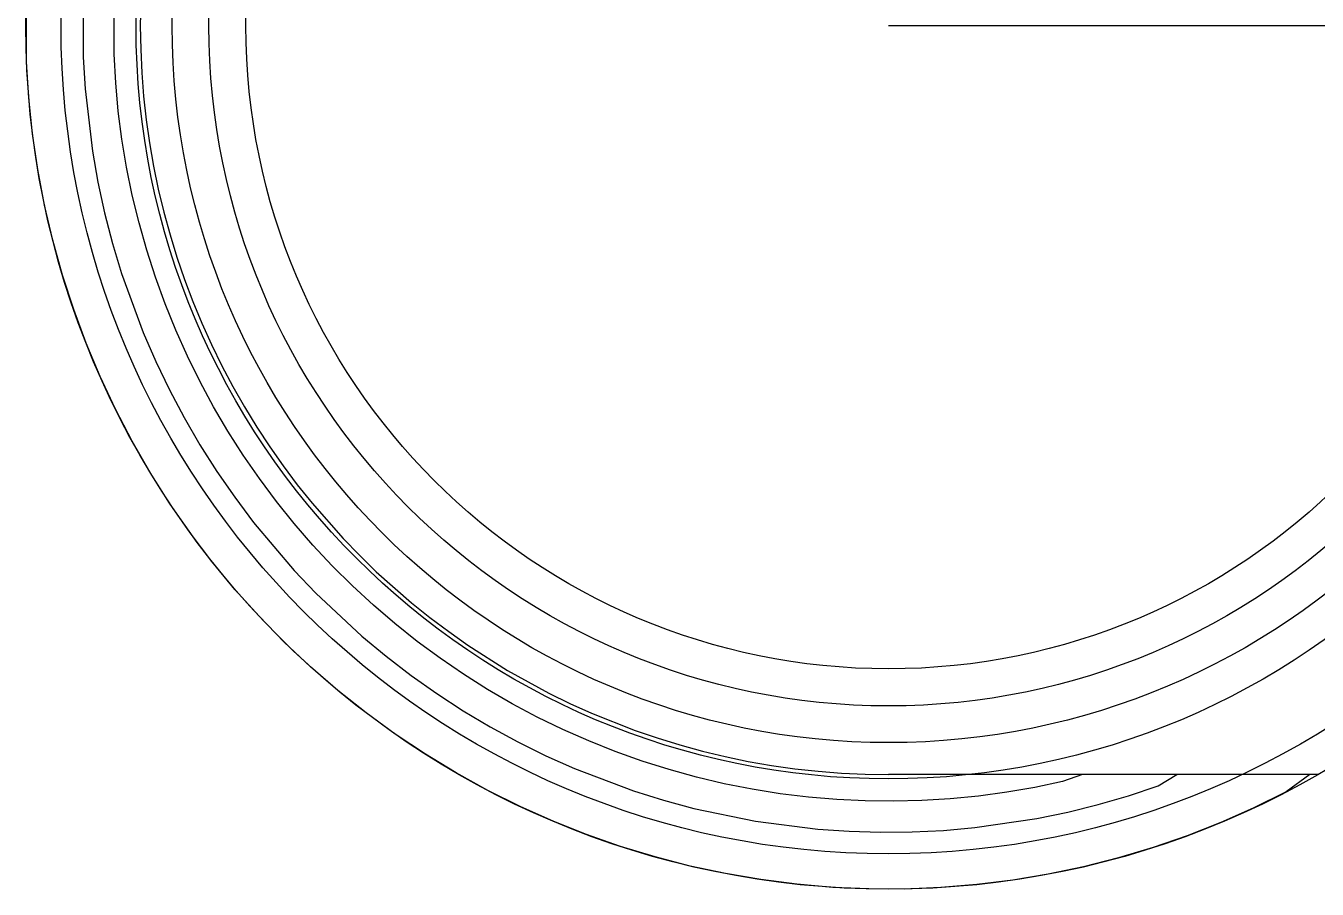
# Model space of a CAD drawing. Header units: millimetres. Extents: x -1292 to 2253, y 326 to 453.
# Drawn here: x 2092.23433 to 2092.271, y 361.79667 to 361.82117 of the extents above; entities that cross this region are included whole.
import ezdxf

# ---------------------------------------------------------------- set-up
doc = ezdxf.new("R2010")
doc.units = ezdxf.units.MM
doc.header["$LTSCALE"] = 0.5
doc.linetypes.add('HIDDENX2', pattern=[0.75, 0.5, -0.25])
doc.layers.add('Eixo', color=4, linetype='HIDDENX2')
doc.layers.add('Esgoto', color=5, linetype='ByLayer')

msp = doc.modelspace()

# ---------------------------------------------------------------- linework, layer by layer
at = {"layer": 'Eixo'}
for p in [(2092.298738, 361.821171), (2092.258828, 361.821171, -0.03906)]:
    msp.add_line(p, (2092.258828, 361.821171), dxfattribs=at)
at = {"layer": 'Esgoto', "color": 2}
for p, q in [((2092.234349, 361.820146), (2092.234349, 361.822195)), ((2092.235959, 361.822064), (2092.235959, 361.820278)), ((2092.236835, 361.820364), (2092.236835, 361.821978)), ((2092.237589, 361.821838), (2092.237578, 361.821171)), ((2092.237578, 361.821171), (2092.237589, 361.820503)), ((2092.234413, 361.819123), (2092.234349, 361.820146)), ((2092.235959, 361.820278), (2092.236011, 361.819386)), ((2092.23688, 361.819558), (2092.236835, 361.820364)), ((2092.237589, 361.820503), (2092.23762, 361.819836)), ((2092.23762, 361.819836), (2092.237672, 361.819171)), ((2092.236954, 361.818754), (2092.23688, 361.819558)), ((2092.23452, 361.818104), (2092.234413, 361.819123)), ((2092.236011, 361.819386), (2092.23622, 361.817613)), ((2092.237672, 361.819171), (2092.237746, 361.818507)), ((2092.237057, 361.817953), (2092.236954, 361.818754)), ((2092.237746, 361.818507), (2092.23784, 361.817846)), ((2092.23467, 361.81709), (2092.23452, 361.818104)), ((2092.237189, 361.817157), (2092.237057, 361.817953)), ((2092.23622, 361.817613), (2092.236376, 361.816733)), ((2092.23784, 361.817846), (2092.237954, 361.817189)), ((2092.234862, 361.816083), (2092.23467, 361.81709)), ((2092.237351, 361.816366), (2092.237189, 361.817157)), ((2092.237954, 361.817189), (2092.23809, 361.816535)), ((2092.236376, 361.816733), (2092.236566, 361.815861)), ((2092.23809, 361.816535), (2092.238246, 361.815886)), ((2092.237542, 361.815582), (2092.237351, 361.816366)), ((2092.235095, 361.815085), (2092.234862, 361.816083)), ((2092.236566, 361.815861), (2092.23679, 361.814996)), ((2092.238246, 361.815886), (2092.238422, 361.815242)), ((2092.237761, 361.814805), (2092.237542, 361.815582)), ((2092.235371, 361.814098), (2092.235095, 361.815085)), ((2092.238422, 361.815242), (2092.238618, 361.814604)), ((2092.23679, 361.814996), (2092.237048, 361.814141)), ((2092.238009, 361.814037), (2092.237761, 361.814805)), ((2092.238618, 361.814604), (2092.238834, 361.813973)), ((2092.235687, 361.813123), (2092.235371, 361.814098)), ((2092.237048, 361.814141), (2092.237662, 361.812464)), ((2092.238284, 361.813278), (2092.238009, 361.814037)), ((2092.238834, 361.813973), (2092.23907, 361.813348)), ((2092.238587, 361.81253), (2092.238284, 361.813278)), ((2092.23907, 361.813348), (2092.239326, 361.812731)), ((2092.236044, 361.812162), (2092.235687, 361.813123)), ((2092.237662, 361.812464), (2092.238018, 361.811645)), ((2092.238918, 361.811794), (2092.238587, 361.81253)), ((2092.239326, 361.812731), (2092.2396, 361.812123)), ((2092.23644, 361.811217), (2092.236044, 361.812162)), ((2092.2396, 361.812123), (2092.239894, 361.811524)), ((2092.239275, 361.81107), (2092.238918, 361.811794)), ((2092.238018, 361.811645), (2092.238406, 361.810841)), ((2092.239894, 361.811524), (2092.240206, 361.810934)), ((2092.236876, 361.81029), (2092.23644, 361.811217)), ((2092.239659, 361.81036), (2092.239275, 361.81107)), ((2092.238406, 361.810841), (2092.238824, 361.810052)), ((2092.240206, 361.810934), (2092.240537, 361.810354)), ((2092.237351, 361.809381), (2092.236876, 361.81029)), ((2092.240068, 361.809664), (2092.239659, 361.81036)), ((2092.240537, 361.810354), (2092.240886, 361.809785)), ((2092.238824, 361.810052), (2092.239273, 361.80928)), ((2092.240503, 361.808984), (2092.240068, 361.809664)), ((2092.240886, 361.809785), (2092.241253, 361.809227)), ((2092.237862, 361.808493), (2092.237351, 361.809381)), ((2092.239273, 361.80928), (2092.239752, 361.808526)), ((2092.241253, 361.809227), (2092.241636, 361.808681)), ((2092.240962, 361.80832), (2092.240503, 361.808984)), ((2092.238411, 361.807627), (2092.237862, 361.808493)), ((2092.239752, 361.808526), (2092.24026, 361.807791)), ((2092.241636, 361.808681), (2092.242037, 361.808147)), ((2092.241445, 361.807674), (2092.240962, 361.80832)), ((2092.242037, 361.808147), (2092.242455, 361.807626)), ((2092.24026, 361.807791), (2092.240796, 361.807077)), ((2092.238995, 361.806785), (2092.238411, 361.807627)), ((2092.241952, 361.807045), (2092.241445, 361.807674)), ((2092.242455, 361.807626), (2092.243337, 361.806624)), ((2092.240796, 361.807077), (2092.24195, 361.805714)), ((2092.242481, 361.806436), (2092.241952, 361.807045)), ((2092.239614, 361.805969), (2092.238995, 361.806785)), ((2092.243337, 361.806624), (2092.243802, 361.806145)), ((2092.243032, 361.805847), (2092.242481, 361.806436)), ((2092.240267, 361.805178), (2092.239614, 361.805969)), ((2092.243605, 361.805278), (2092.243032, 361.805847)), ((2092.243802, 361.806145), (2092.244281, 361.80568)), ((2092.24195, 361.805714), (2092.242566, 361.805067)), ((2092.244281, 361.80568), (2092.245283, 361.804798)), ((2092.240952, 361.804416), (2092.240267, 361.805178)), ((2092.244198, 361.80473), (2092.243605, 361.805278)), ((2092.242566, 361.805067), (2092.243871, 361.803849)), ((2092.245283, 361.804798), (2092.245804, 361.80438)), ((2092.241668, 361.803683), (2092.240952, 361.804416)), ((2092.244811, 361.804205), (2092.244198, 361.80473)), ((2092.245804, 361.80438), (2092.246337, 361.803979)), ((2092.245442, 361.803702), (2092.244811, 361.804205)), ((2092.242415, 361.802981), (2092.241668, 361.803683)), ((2092.243871, 361.803849), (2092.244558, 361.803278)), ((2092.246092, 361.803223), (2092.245442, 361.803702)), ((2092.246337, 361.803979), (2092.246884, 361.803596)), ((2092.244558, 361.803278), (2092.245267, 361.802735)), ((2092.246884, 361.803596), (2092.248011, 361.80288)), ((2092.24319, 361.80231), (2092.242415, 361.802981)), ((2092.246759, 361.802768), (2092.246092, 361.803223)), ((2092.245267, 361.802735), (2092.245996, 361.80222)), ((2092.247442, 361.802338), (2092.246759, 361.802768)), ((2092.248011, 361.80288), (2092.248591, 361.80255)), ((2092.248591, 361.80255), (2092.24918, 361.802237)), ((2092.243992, 361.801673), (2092.24319, 361.80231)), ((2092.245996, 361.80222), (2092.246746, 361.801734)), ((2092.24814, 361.801933), (2092.247442, 361.802338)), ((2092.24918, 361.802237), (2092.24978, 361.801944)), ((2092.248853, 361.801554), (2092.24814, 361.801933)), ((2092.24978, 361.801944), (2092.250388, 361.801669)), ((2092.244821, 361.801069), (2092.243992, 361.801673)), ((2092.246746, 361.801734), (2092.247513, 361.801277)), ((2092.249579, 361.801201), (2092.248853, 361.801554)), ((2092.250388, 361.801669), (2092.25163, 361.801177)), ((2092.247513, 361.801277), (2092.248298, 361.800851)), ((2092.250317, 361.800876), (2092.249579, 361.801201)), ((2092.25163, 361.801177), (2092.252261, 361.800961)), ((2092.245674, 361.800501), (2092.244821, 361.801069)), ((2092.248298, 361.800851), (2092.249099, 361.800456)), ((2092.251067, 361.800577), (2092.250317, 361.800876)), ((2092.252261, 361.800961), (2092.252899, 361.800765)), ((2092.252899, 361.800765), (2092.253543, 361.800589)), ((2092.24655, 361.799969), (2092.245674, 361.800501)), ((2092.249099, 361.800456), (2092.249914, 361.800092)), ((2092.251827, 361.800306), (2092.251067, 361.800577)), ((2092.253543, 361.800589), (2092.254192, 361.800433)), ((2092.254192, 361.800433), (2092.254846, 361.800298)), ((2092.249914, 361.800092), (2092.251585, 361.799461)), ((2092.252597, 361.800064), (2092.251827, 361.800306)), ((2092.253375, 361.79985), (2092.252597, 361.800064)), ((2092.254846, 361.800298), (2092.255503, 361.800183)), ((2092.255503, 361.800183), (2092.256164, 361.800089)), ((2092.256164, 361.800089), (2092.256828, 361.800015)), ((2092.256828, 361.800015), (2092.257493, 361.799963)), ((2092.247447, 361.799474), (2092.24655, 361.799969)), ((2092.254161, 361.799664), (2092.253375, 361.79985)), ((2092.254953, 361.799507), (2092.254161, 361.799664)), ((2092.257493, 361.799963), (2092.25816, 361.799932)), ((2092.25816, 361.799932), (2092.258828, 361.799921)), ((2092.258834, 361.799921), (2092.258828, 361.799921)), ((2092.25884, 361.799921), (2092.258834, 361.799921)), ((2092.258846, 361.799921), (2092.25884, 361.799921)), ((2092.258853, 361.799921), (2092.258846, 361.799921)), ((2092.258859, 361.799921), (2092.258853, 361.799921)), ((2092.258866, 361.799921), (2092.258859, 361.799921)), ((2092.258873, 361.799921), (2092.258866, 361.799921)), ((2092.25888, 361.799921), (2092.258873, 361.799921)), ((2092.258887, 361.799921), (2092.25888, 361.799921)), ((2092.258894, 361.799921), (2092.258887, 361.799921)), ((2092.258902, 361.799921), (2092.258894, 361.799921)), ((2092.258909, 361.799921), (2092.258902, 361.799921)), ((2092.258917, 361.799921), (2092.258909, 361.799921)), ((2092.258925, 361.799921), (2092.258917, 361.799921)), ((2092.258932, 361.799921), (2092.258925, 361.799921)), ((2092.258941, 361.799921), (2092.258932, 361.799921)), ((2092.258949, 361.799921), (2092.258941, 361.799921)), ((2092.258957, 361.799921), (2092.258949, 361.799921)), ((2092.258965, 361.799921), (2092.258957, 361.799921)), ((2092.258974, 361.799921), (2092.258965, 361.799921)), ((2092.258982, 361.799921), (2092.258974, 361.799921)), ((2092.258991, 361.799921), (2092.258982, 361.799921)), ((2092.259, 361.799921), (2092.258991, 361.799921)), ((2092.259009, 361.799921), (2092.259, 361.799921)), ((2092.259018, 361.799921), (2092.259009, 361.799921)), ((2092.259028, 361.799921), (2092.259018, 361.799921)), ((2092.259037, 361.799921), (2092.259028, 361.799921)), ((2092.259047, 361.799921), (2092.259037, 361.799921)), ((2092.259057, 361.799921), (2092.259047, 361.799921)), ((2092.259066, 361.799921), (2092.259057, 361.799921)), ((2092.259077, 361.799921), (2092.259066, 361.799921)), ((2092.259087, 361.799921), (2092.259077, 361.799921)), ((2092.259097, 361.799921), (2092.259087, 361.799921)), ((2092.259107, 361.799921), (2092.259097, 361.799921)), ((2092.259118, 361.799921), (2092.259107, 361.799921)), ((2092.259129, 361.799921), (2092.259118, 361.799921)), ((2092.25914, 361.799921), (2092.259129, 361.799921)), ((2092.259151, 361.799921), (2092.25914, 361.799921)), ((2092.259162, 361.799921), (2092.259151, 361.799921)), ((2092.259173, 361.799921), (2092.259162, 361.799921)), ((2092.259184, 361.799921), (2092.259173, 361.799921)), ((2092.259196, 361.799921), (2092.259184, 361.799921)), ((2092.259208, 361.799921), (2092.259196, 361.799921)), ((2092.259219, 361.799921), (2092.259208, 361.799921)), ((2092.259231, 361.799921), (2092.259219, 361.799921)), ((2092.259244, 361.799921), (2092.259231, 361.799921)), ((2092.259256, 361.799921), (2092.259244, 361.799921)), ((2092.259268, 361.799921), (2092.259256, 361.799921)), ((2092.259281, 361.799921), (2092.259268, 361.799921)), ((2092.259294, 361.799921), (2092.259281, 361.799921)), ((2092.259307, 361.799921), (2092.259294, 361.799921)), ((2092.25932, 361.799921), (2092.259307, 361.799921)), ((2092.259333, 361.799921), (2092.25932, 361.799921)), ((2092.259346, 361.799921), (2092.259333, 361.799921)), ((2092.25936, 361.799921), (2092.259346, 361.799921)), ((2092.259373, 361.799921), (2092.25936, 361.799921)), ((2092.259387, 361.799921), (2092.259373, 361.799921)), ((2092.259401, 361.799921), (2092.259387, 361.799921)), ((2092.259415, 361.799921), (2092.259401, 361.799921)), ((2092.259429, 361.799921), (2092.259415, 361.799921)), ((2092.259444, 361.799921), (2092.259429, 361.799921)), ((2092.259458, 361.799921), (2092.259444, 361.799921)), ((2092.259473, 361.799921), (2092.259458, 361.799921)), ((2092.259488, 361.799921), (2092.259473, 361.799921)), ((2092.259503, 361.799921), (2092.259488, 361.799921)), ((2092.259518, 361.799921), (2092.259503, 361.799921)), ((2092.259534, 361.799921), (2092.259518, 361.799921)), ((2092.259549, 361.799921), (2092.259534, 361.799921)), ((2092.259565, 361.799921), (2092.259549, 361.799921)), ((2092.259581, 361.799921), (2092.259565, 361.799921)), ((2092.259597, 361.799921), (2092.259581, 361.799921)), ((2092.259613, 361.799921), (2092.259597, 361.799921)), ((2092.259629, 361.799921), (2092.259613, 361.799921)), ((2092.259646, 361.799921), (2092.259629, 361.799921)), ((2092.259662, 361.799921), (2092.259646, 361.799921)), ((2092.259679, 361.799921), (2092.259662, 361.799921)), ((2092.259696, 361.799921), (2092.259679, 361.799921)), ((2092.259713, 361.799921), (2092.259696, 361.799921)), ((2092.259731, 361.799921), (2092.259713, 361.799921)), ((2092.259748, 361.799921), (2092.259731, 361.799921)), ((2092.259766, 361.799921), (2092.259748, 361.799921)), ((2092.259783, 361.799921), (2092.259766, 361.799921)), ((2092.259801, 361.799921), (2092.259783, 361.799921)), ((2092.25982, 361.799921), (2092.259801, 361.799921)), ((2092.259838, 361.799921), (2092.25982, 361.799921)), ((2092.259857, 361.799921), (2092.259838, 361.799921)), ((2092.259875, 361.799921), (2092.259857, 361.799921)), ((2092.259894, 361.799921), (2092.259875, 361.799921)), ((2092.259913, 361.799921), (2092.259894, 361.799921)), ((2092.259933, 361.799921), (2092.259913, 361.799921)), ((2092.259952, 361.799921), (2092.259933, 361.799921)), ((2092.259972, 361.799921), (2092.259952, 361.799921)), ((2092.259991, 361.799921), (2092.259972, 361.799921)), ((2092.260011, 361.799921), (2092.259991, 361.799921)), ((2092.260032, 361.799921), (2092.260011, 361.799921)), ((2092.260052, 361.799921), (2092.260032, 361.799921)), ((2092.260072, 361.799921), (2092.260052, 361.799921)), ((2092.260093, 361.799921), (2092.260072, 361.799921)), ((2092.260114, 361.799921), (2092.260093, 361.799921)), ((2092.260135, 361.799921), (2092.260114, 361.799921)), ((2092.260156, 361.799921), (2092.260135, 361.799921)), ((2092.260178, 361.799921), (2092.260156, 361.799921)), ((2092.260199, 361.799921), (2092.260178, 361.799921)), ((2092.260221, 361.799921), (2092.260199, 361.799921)), ((2092.260243, 361.799921), (2092.260221, 361.799921)), ((2092.260265, 361.799921), (2092.260243, 361.799921)), ((2092.260288, 361.799921), (2092.260265, 361.799921)), ((2092.26031, 361.799921), (2092.260288, 361.799921)), ((2092.260333, 361.799921), (2092.26031, 361.799921)), ((2092.260356, 361.799921), (2092.260333, 361.799921)), ((2092.260379, 361.799921), (2092.260356, 361.799921)), ((2092.260402, 361.799921), (2092.260379, 361.799921)), ((2092.260426, 361.799921), (2092.260402, 361.799921)), ((2092.26045, 361.799921), (2092.260426, 361.799921)), ((2092.260473, 361.799921), (2092.26045, 361.799921)), ((2092.260498, 361.799921), (2092.260473, 361.799921)), ((2092.260522, 361.799921), (2092.260498, 361.799921)), ((2092.260546, 361.799921), (2092.260522, 361.799921)), ((2092.260571, 361.799921), (2092.260546, 361.799921)), ((2092.260596, 361.799921), (2092.260571, 361.799921)), ((2092.260621, 361.799921), (2092.260596, 361.799921)), ((2092.260646, 361.799921), (2092.260621, 361.799921)), ((2092.260671, 361.799921), (2092.260646, 361.799921)), ((2092.260697, 361.799921), (2092.260671, 361.799921)), ((2092.260723, 361.799921), (2092.260697, 361.799921)), ((2092.260749, 361.799921), (2092.260723, 361.799921)), ((2092.260775, 361.799921), (2092.260749, 361.799921)), ((2092.260801, 361.799921), (2092.260775, 361.799921)), ((2092.260828, 361.799921), (2092.260801, 361.799921)), ((2092.260854, 361.799921), (2092.260828, 361.799921)), ((2092.260881, 361.799921), (2092.260854, 361.799921)), ((2092.260909, 361.799921), (2092.260881, 361.799921)), ((2092.260936, 361.799921), (2092.260909, 361.799921)), ((2092.260963, 361.799921), (2092.260936, 361.799921)), ((2092.260991, 361.799921), (2092.260963, 361.799921)), ((2092.261019, 361.799921), (2092.260991, 361.799921)), ((2092.261047, 361.799921), (2092.261019, 361.799921)), ((2092.261075, 361.799921), (2092.261047, 361.799921)), ((2092.261104, 361.799921), (2092.261075, 361.799921)), ((2092.261133, 361.799921), (2092.261104, 361.799921)), ((2092.261162, 361.799921), (2092.261133, 361.799921)), ((2092.261191, 361.799921), (2092.261162, 361.799921)), ((2092.26122, 361.799921), (2092.261191, 361.799921)), ((2092.26125, 361.799921), (2092.26122, 361.799921)), ((2092.261279, 361.799921), (2092.26125, 361.799921)), ((2092.261309, 361.799921), (2092.261279, 361.799921)), ((2092.261339, 361.799921), (2092.261309, 361.799921)), ((2092.26137, 361.799921), (2092.261339, 361.799921)), ((2092.2614, 361.799921), (2092.26137, 361.799921)), ((2092.261431, 361.799921), (2092.2614, 361.799921)), ((2092.261462, 361.799921), (2092.261431, 361.799921)), ((2092.261493, 361.799921), (2092.261462, 361.799921)), ((2092.261524, 361.799921), (2092.261493, 361.799921)), ((2092.261556, 361.799921), (2092.261524, 361.799921)), ((2092.261587, 361.799921), (2092.261556, 361.799921)), ((2092.261619, 361.799921), (2092.261587, 361.799921)), ((2092.261652, 361.799921), (2092.261619, 361.799921)), ((2092.261684, 361.799921), (2092.261652, 361.799921)), ((2092.261716, 361.799921), (2092.261684, 361.799921)), ((2092.261749, 361.799921), (2092.261716, 361.799921)), ((2092.261782, 361.799921), (2092.261749, 361.799921)), ((2092.261815, 361.799921), (2092.261782, 361.799921)), ((2092.261849, 361.799921), (2092.261815, 361.799921)), ((2092.261882, 361.799921), (2092.261849, 361.799921)), ((2092.261916, 361.799921), (2092.261882, 361.799921)), ((2092.26195, 361.799921), (2092.261916, 361.799921)), ((2092.261985, 361.799921), (2092.26195, 361.799921)), ((2092.262019, 361.799921), (2092.261985, 361.799921)), ((2092.262054, 361.799921), (2092.262019, 361.799921)), ((2092.262089, 361.799921), (2092.262054, 361.799921)), ((2092.262124, 361.799921), (2092.262089, 361.799921)), ((2092.26216, 361.799921), (2092.262124, 361.799921)), ((2092.262196, 361.799921), (2092.26216, 361.799921)), ((2092.262231, 361.799921), (2092.262196, 361.799921)), ((2092.262268, 361.799921), (2092.262231, 361.799921)), ((2092.262304, 361.799921), (2092.262268, 361.799921)), ((2092.26234, 361.799921), (2092.262304, 361.799921)), ((2092.262377, 361.799921), (2092.26234, 361.799921)), ((2092.262414, 361.799921), (2092.262377, 361.799921)), ((2092.262451, 361.799921), (2092.262414, 361.799921)), ((2092.262489, 361.799921), (2092.262451, 361.799921)), ((2092.262526, 361.799921), (2092.262489, 361.799921)), ((2092.262564, 361.799921), (2092.262526, 361.799921)), ((2092.262602, 361.799921), (2092.262564, 361.799921)), ((2092.26264, 361.799921), (2092.262602, 361.799921)), ((2092.262679, 361.799921), (2092.26264, 361.799921)), ((2092.262718, 361.799921), (2092.262679, 361.799921)), ((2092.262756, 361.799921), (2092.262718, 361.799921)), ((2092.262795, 361.799921), (2092.262756, 361.799921)), ((2092.262835, 361.799921), (2092.262795, 361.799921)), ((2092.262874, 361.799921), (2092.262835, 361.799921)), ((2092.262914, 361.799921), (2092.262874, 361.799921)), ((2092.262954, 361.799921), (2092.262914, 361.799921)), ((2092.262994, 361.799921), (2092.262954, 361.799921)), ((2092.263769, 361.799726), (2092.26298, 361.799559)), ((2092.263034, 361.799921), (2092.262994, 361.799921)), ((2092.263075, 361.799921), (2092.263034, 361.799921)), ((2092.263115, 361.799921), (2092.263075, 361.799921)), ((2092.263156, 361.799921), (2092.263115, 361.799921)), ((2092.263197, 361.799921), (2092.263156, 361.799921)), ((2092.263239, 361.799921), (2092.263197, 361.799921)), ((2092.26328, 361.799921), (2092.263239, 361.799921)), ((2092.263322, 361.799921), (2092.26328, 361.799921)), ((2092.263364, 361.799921), (2092.263322, 361.799921)), ((2092.263406, 361.799921), (2092.263364, 361.799921)), ((2092.263448, 361.799921), (2092.263406, 361.799921)), ((2092.263491, 361.799921), (2092.263448, 361.799921)), ((2092.263533, 361.799921), (2092.263491, 361.799921)), ((2092.263576, 361.799921), (2092.263533, 361.799921)), ((2092.263619, 361.799921), (2092.263576, 361.799921)), ((2092.263663, 361.799921), (2092.263619, 361.799921)), ((2092.263706, 361.799921), (2092.263663, 361.799921)), ((2092.26375, 361.799921), (2092.263706, 361.799921)), ((2092.263794, 361.799921), (2092.26375, 361.799921)), ((2092.264334, 361.799921), (2092.263769, 361.799726)), ((2092.263838, 361.799921), (2092.263794, 361.799921)), ((2092.263882, 361.799921), (2092.263838, 361.799921)), ((2092.263926, 361.799921), (2092.263882, 361.799921)), ((2092.263971, 361.799921), (2092.263926, 361.799921)), ((2092.264015, 361.799921), (2092.263971, 361.799921)), ((2092.26406, 361.799921), (2092.264015, 361.799921)), ((2092.264106, 361.799921), (2092.26406, 361.799921)), ((2092.264151, 361.799921), (2092.264106, 361.799921)), ((2092.264196, 361.799921), (2092.264151, 361.799921)), ((2092.264242, 361.799921), (2092.264196, 361.799921)), ((2092.264288, 361.799921), (2092.264242, 361.799921)), ((2092.264334, 361.799921), (2092.264288, 361.799921)), ((2092.26438, 361.799921), (2092.264334, 361.799921)), ((2092.264426, 361.799921), (2092.26438, 361.799921)), ((2092.264473, 361.799921), (2092.264426, 361.799921)), ((2092.26452, 361.799921), (2092.264473, 361.799921)), ((2092.264567, 361.799921), (2092.26452, 361.799921)), ((2092.264614, 361.799921), (2092.264567, 361.799921)), ((2092.264661, 361.799921), (2092.264614, 361.799921)), ((2092.264708, 361.799921), (2092.264661, 361.799921)), ((2092.264756, 361.799921), (2092.264708, 361.799921)), ((2092.264804, 361.799921), (2092.264756, 361.799921)), ((2092.264852, 361.799921), (2092.264804, 361.799921)), ((2092.2649, 361.799921), (2092.264852, 361.799921)), ((2092.264948, 361.799921), (2092.2649, 361.799921)), ((2092.264997, 361.799921), (2092.264948, 361.799921)), ((2092.265045, 361.799921), (2092.264997, 361.799921)), ((2092.265094, 361.799921), (2092.265045, 361.799921)), ((2092.265143, 361.799921), (2092.265094, 361.799921)), ((2092.265192, 361.799921), (2092.265143, 361.799921)), ((2092.265241, 361.799921), (2092.265192, 361.799921)), ((2092.265291, 361.799921), (2092.265241, 361.799921)), ((2092.265341, 361.799921), (2092.265291, 361.799921)), ((2092.26539, 361.799921), (2092.265341, 361.799921)), ((2092.26544, 361.799921), (2092.26539, 361.799921)), ((2092.265491, 361.799921), (2092.26544, 361.799921)), ((2092.265541, 361.799921), (2092.265491, 361.799921)), ((2092.265591, 361.799921), (2092.265541, 361.799921)), ((2092.265642, 361.799921), (2092.265591, 361.799921)), ((2092.265693, 361.799921), (2092.265642, 361.799921)), ((2092.265744, 361.799921), (2092.265693, 361.799921)), ((2092.265795, 361.799921), (2092.265744, 361.799921)), ((2092.265847, 361.799921), (2092.265795, 361.799921)), ((2092.265898, 361.799921), (2092.265847, 361.799921)), ((2092.26595, 361.799921), (2092.265898, 361.799921)), ((2092.266002, 361.799921), (2092.26595, 361.799921)), ((2092.266054, 361.799921), (2092.266002, 361.799921)), ((2092.266106, 361.799921), (2092.266054, 361.799921)), ((2092.266158, 361.799921), (2092.266106, 361.799921)), ((2092.266211, 361.799921), (2092.266158, 361.799921)), ((2092.266263, 361.799921), (2092.266211, 361.799921)), ((2092.266316, 361.799921), (2092.266263, 361.799921)), ((2092.266369, 361.799921), (2092.266316, 361.799921)), ((2092.266422, 361.799921), (2092.266369, 361.799921)), ((2092.266475, 361.799921), (2092.266422, 361.799921)), ((2092.266528, 361.799921), (2092.266475, 361.799921)), ((2092.26649, 361.799606), (2092.267015, 361.799921)), ((2092.266582, 361.799921), (2092.266528, 361.799921)), ((2092.266635, 361.799921), (2092.266582, 361.799921)), ((2092.266689, 361.799921), (2092.266635, 361.799921)), ((2092.266743, 361.799921), (2092.266689, 361.799921)), ((2092.266797, 361.799921), (2092.266743, 361.799921)), ((2092.266851, 361.799921), (2092.266797, 361.799921)), ((2092.266906, 361.799921), (2092.266851, 361.799921)), ((2092.26696, 361.799921), (2092.266906, 361.799921)), ((2092.267015, 361.799921), (2092.26696, 361.799921)), ((2092.267069, 361.799921), (2092.267015, 361.799921)), ((2092.267124, 361.799921), (2092.267069, 361.799921)), ((2092.267179, 361.799921), (2092.267124, 361.799921)), ((2092.267234, 361.799921), (2092.267179, 361.799921)), ((2092.267289, 361.799921), (2092.267234, 361.799921)), ((2092.267344, 361.799921), (2092.267289, 361.799921)), ((2092.2674, 361.799921), (2092.267344, 361.799921)), ((2092.267455, 361.799921), (2092.2674, 361.799921)), ((2092.267511, 361.799921), (2092.267455, 361.799921)), ((2092.267567, 361.799921), (2092.267511, 361.799921)), ((2092.267623, 361.799921), (2092.267567, 361.799921)), ((2092.267679, 361.799921), (2092.267623, 361.799921)), ((2092.267735, 361.799921), (2092.267679, 361.799921)), ((2092.267791, 361.799921), (2092.267735, 361.799921)), ((2092.267847, 361.799921), (2092.267791, 361.799921)), ((2092.267904, 361.799921), (2092.267847, 361.799921)), ((2092.26796, 361.799921), (2092.267904, 361.799921)), ((2092.268017, 361.799921), (2092.26796, 361.799921)), ((2092.268074, 361.799921), (2092.268017, 361.799921)), ((2092.268131, 361.799921), (2092.268074, 361.799921)), ((2092.268188, 361.799921), (2092.268131, 361.799921)), ((2092.268245, 361.799921), (2092.268188, 361.799921)), ((2092.268302, 361.799921), (2092.268245, 361.799921)), ((2092.26836, 361.799921), (2092.268302, 361.799921)), ((2092.268417, 361.799921), (2092.26836, 361.799921)), ((2092.268475, 361.799921), (2092.268417, 361.799921)), ((2092.268533, 361.799921), (2092.268475, 361.799921)), ((2092.26859, 361.799921), (2092.268533, 361.799921)), ((2092.268648, 361.799921), (2092.26859, 361.799921)), ((2092.268706, 361.799921), (2092.268648, 361.799921)), ((2092.268765, 361.799921), (2092.268706, 361.799921)), ((2092.268823, 361.799921), (2092.268765, 361.799921)), ((2092.268881, 361.799921), (2092.268823, 361.799921)), ((2092.26894, 361.799921), (2092.268881, 361.799921)), ((2092.268998, 361.799921), (2092.26894, 361.799921)), ((2092.269057, 361.799921), (2092.268998, 361.799921)), ((2092.269116, 361.799921), (2092.269057, 361.799921)), ((2092.269175, 361.799921), (2092.269116, 361.799921)), ((2092.269234, 361.799921), (2092.269175, 361.799921)), ((2092.269293, 361.799921), (2092.269234, 361.799921)), ((2092.269352, 361.799921), (2092.269293, 361.799921)), ((2092.269411, 361.799921), (2092.269352, 361.799921)), ((2092.26947, 361.799921), (2092.269411, 361.799921)), ((2092.26953, 361.799921), (2092.26947, 361.799921)), ((2092.269589, 361.799921), (2092.26953, 361.799921)), ((2092.269649, 361.799921), (2092.269589, 361.799921)), ((2092.269709, 361.799921), (2092.269649, 361.799921)), ((2092.269768, 361.799921), (2092.269709, 361.799921)), ((2092.269828, 361.799921), (2092.269768, 361.799921)), ((2092.269888, 361.799921), (2092.269828, 361.799921)), ((2092.269948, 361.799921), (2092.269888, 361.799921)), ((2092.270008, 361.799921), (2092.269948, 361.799921)), ((2092.270068, 361.799921), (2092.270008, 361.799921)), ((2092.270129, 361.799921), (2092.270068, 361.799921)), ((2092.270796, 361.799921), (2092.270123, 361.79943)), ((2092.270189, 361.799921), (2092.270129, 361.799921)), ((2092.270249, 361.799921), (2092.270189, 361.799921)), ((2092.27031, 361.799921), (2092.270249, 361.799921)), ((2092.27037, 361.799921), (2092.27031, 361.799921)), ((2092.270431, 361.799921), (2092.27037, 361.799921)), ((2092.270492, 361.799921), (2092.270431, 361.799921)), ((2092.270552, 361.799921), (2092.270492, 361.799921)), ((2092.270613, 361.799921), (2092.270552, 361.799921)), ((2092.270674, 361.799921), (2092.270613, 361.799921)), ((2092.270735, 361.799921), (2092.270674, 361.799921)), ((2092.270796, 361.799921), (2092.270735, 361.799921)), ((2092.270857, 361.799921), (2092.270796, 361.799921)), ((2092.270918, 361.799921), (2092.270857, 361.799921)), ((2092.270979, 361.799921), (2092.270918, 361.799921)), ((2092.271041, 361.799921), (2092.270979, 361.799921)), ((2092.248365, 361.799017), (2092.247447, 361.799474)), ((2092.251585, 361.799461), (2092.252437, 361.799195)), ((2092.25575, 361.79938), (2092.254953, 361.799507)), ((2092.256551, 361.799282), (2092.25575, 361.79938)), ((2092.257355, 361.799213), (2092.256551, 361.799282)), ((2092.261384, 361.799313), (2092.260581, 361.799233)), ((2092.262184, 361.799421), (2092.261384, 361.799313)), ((2092.26298, 361.799559), (2092.262184, 361.799421)), ((2092.264785, 361.799074), (2092.265643, 361.799323)), ((2092.265643, 361.799323), (2092.26649, 361.799606)), ((2092.270123, 361.79943), (2092.269204, 361.798976)), ((2092.2493, 361.798599), (2092.248365, 361.799017)), ((2092.252437, 361.799195), (2092.2533, 361.798962)), ((2092.2533, 361.798962), (2092.255048, 361.798599)), ((2092.258161, 361.799174), (2092.257355, 361.799213)), ((2092.258969, 361.799164), (2092.258161, 361.799174)), ((2092.259775, 361.799184), (2092.258969, 361.799164)), ((2092.260581, 361.799233), (2092.259775, 361.799184)), ((2092.263919, 361.798858), (2092.264785, 361.799074)), ((2092.269204, 361.798976), (2092.268266, 361.798562)), ((2092.250253, 361.79822), (2092.2493, 361.798599)), ((2092.255048, 361.798599), (2092.256819, 361.798373)), ((2092.261278, 361.798416), (2092.263044, 361.798677)), ((2092.263044, 361.798677), (2092.263919, 361.798858)), ((2092.268266, 361.798562), (2092.267312, 361.798187)), ((2092.25122, 361.797882), (2092.250253, 361.79822)), ((2092.256819, 361.798373), (2092.25771, 361.798312)), ((2092.25771, 361.798312), (2092.258603, 361.798286)), ((2092.258603, 361.798286), (2092.259496, 361.798295)), ((2092.259496, 361.798295), (2092.260388, 361.798338)), ((2092.260388, 361.798338), (2092.261278, 361.798416)), ((2092.267312, 361.798187), (2092.266344, 361.797852)), ((2092.252201, 361.797584), (2092.25122, 361.797882)), ((2092.266344, 361.797852), (2092.265362, 361.797558)), ((2092.253193, 361.797327), (2092.252201, 361.797584)), ((2092.265362, 361.797558), (2092.264369, 361.797305)), ((2092.254195, 361.797113), (2092.253193, 361.797327)), ((2092.255206, 361.79694), (2092.254195, 361.797113)), ((2092.263366, 361.797095), (2092.262355, 361.796926)), ((2092.264369, 361.797305), (2092.263366, 361.797095)), ((2092.256222, 361.79681), (2092.255206, 361.79694)), ((2092.257243, 361.796722), (2092.256222, 361.79681)), ((2092.258267, 361.796677), (2092.257243, 361.796722)), ((2092.259292, 361.796675), (2092.258267, 361.796677)), ((2092.260316, 361.796716), (2092.259292, 361.796675)), ((2092.261338, 361.7968), (2092.260316, 361.796716)), ((2092.262355, 361.796926), (2092.261338, 361.7968))]:
    msp.add_line(p, q, dxfattribs=at)
for radius in [0.0245, 0.0235, 0.021371, 0.020343, 0.0193, 0.018249]:
    msp.add_circle((2092.258828, 361.821171), radius, dxfattribs=at)

doc.saveas('drawing.dxf')
